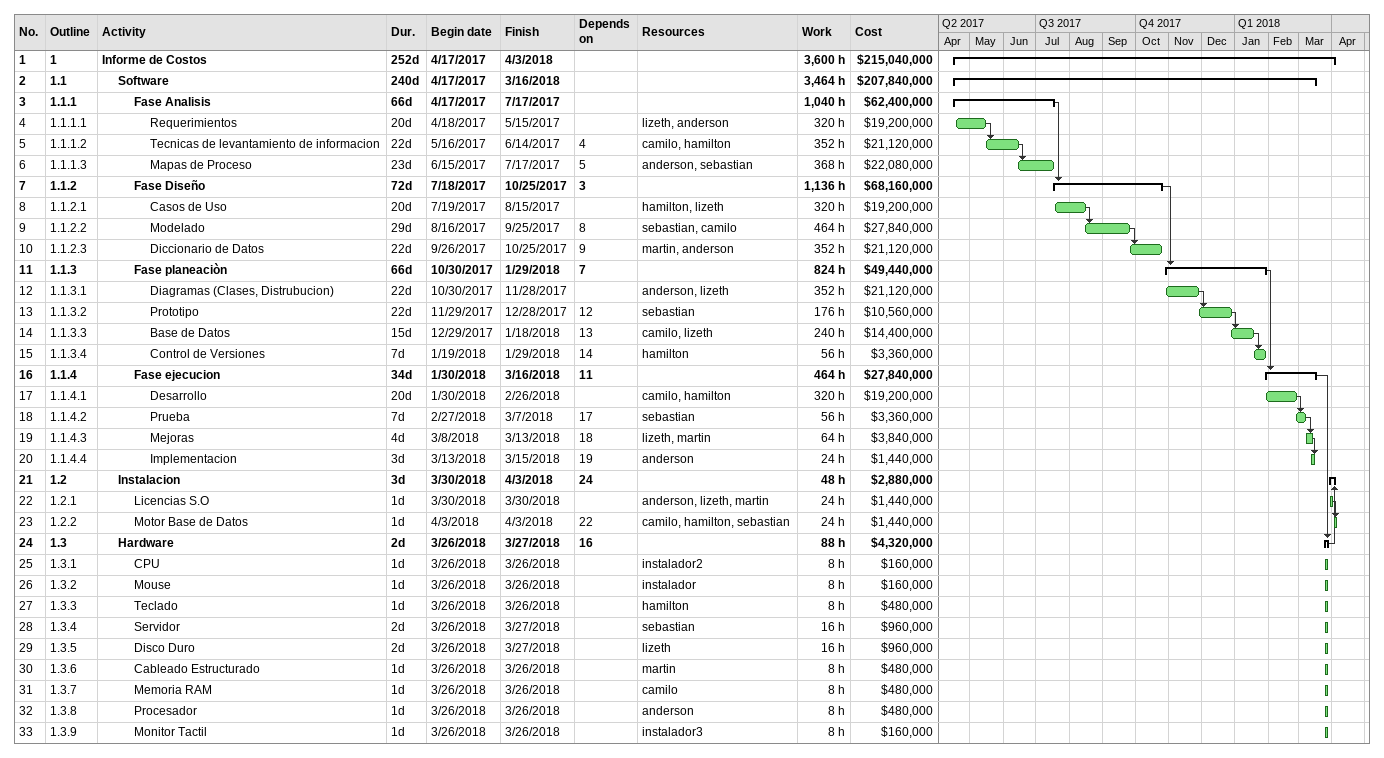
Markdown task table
| ID | WBS | Task | Duration | Start | Finish | Predecessors | Resources | Work (h) | Cost ($) |
|---|---|---|---|---|---|---|---|---|---|
| 1 | 1 | **Informe de Costos** | 252d | 2017-04-17 | 2018-04-03 |  |  | 3600 | 215040000 |
| 2 | 1.1 | **Software** | 240d | 2017-04-17 | 2018-03-16 |  |  | 3464 | 207840000 |
| 3 | 1.1.1 | **Fase Analisis** | 66d | 2017-04-17 | 2017-07-17 |  |  | 1040 | 62400000 |
| 4 | 1.1.1.1 | Requerimientos | 20d | 2017-04-18 | 2017-05-15 |  | lizeth, anderson | 320 | 19200000 |
| 5 | 1.1.1.2 | Tecnicas de levantamiento de informacion | 22d | 2017-05-16 | 2017-06-14 | 4 | camilo, hamilton | 352 | 21120000 |
| 6 | 1.1.1.3 | Mapas de Proceso | 23d | 2017-06-15 | 2017-07-17 | 5 | anderson, sebastian | 368 | 22080000 |
| 7 | 1.1.2 | **Fase Diseño** | 72d | 2017-07-18 | 2017-10-25 | 3 |  | 1136 | 68160000 |
| 8 | 1.1.2.1 | Casos de Uso | 20d | 2017-07-19 | 2017-08-15 |  | hamilton, lizeth | 320 | 19200000 |
| 9 | 1.1.2.2 | Modelado | 29d | 2017-08-16 | 2017-09-25 | 8 | sebastian, camilo | 464 | 27840000 |
| 10 | 1.1.2.3 | Diccionario de Datos | 22d | 2017-09-26 | 2017-10-25 | 9 | martin, anderson | 352 | 21120000 |
| 11 | 1.1.3 | **Fase planeaciòn** | 66d | 2017-10-30 | 2018-01-29 | 7 |  | 824 | 49440000 |
| 12 | 1.1.3.1 | Diagramas (Clases, Distrubucion) | 22d | 2017-10-30 | 2017-11-28 |  | anderson, lizeth | 352 | 21120000 |
| 13 | 1.1.3.2 | Prototipo | 22d | 2017-11-29 | 2017-12-28 | 12 | sebastian | 176 | 10560000 |
| 14 | 1.1.3.3 | Base de Datos | 15d | 2017-12-29 | 2018-01-18 | 13 | camilo, lizeth | 240 | 14400000 |
| 15 | 1.1.3.4 | Control de Versiones | 7d | 2018-01-19 | 2018-01-29 | 14 | hamilton | 56 | 3360000 |
| 16 | 1.1.4 | **Fase ejecucion** | 34d | 2018-01-30 | 2018-03-16 | 11 |  | 464 | 27840000 |
| 17 | 1.1.4.1 | Desarrollo | 20d | 2018-01-30 | 2018-02-26 |  | camilo, hamilton | 320 | 19200000 |
| 18 | 1.1.4.2 | Prueba | 7d | 2018-02-27 | 2018-03-07 | 17 | sebastian | 56 | 3360000 |
| 19 | 1.1.4.3 | Mejoras | 4d | 2018-03-08 | 2018-03-13 | 18 | lizeth, martin | 64 | 3840000 |
| 20 | 1.1.4.4 | Implementacion | 3d | 2018-03-13 | 2018-03-15 | 19 | anderson | 24 | 1440000 |
| 21 | 1.2 | **Instalacion** | 3d | 2018-03-30 | 2018-04-03 | 24 |  | 48 | 2880000 |
| 22 | 1.2.1 | Licencias S.O | 1d | 2018-03-30 | 2018-03-30 |  | anderson, lizeth, martin | 24 | 1440000 |
| 23 | 1.2.2 | Motor Base de Datos | 1d | 2018-04-03 | 2018-04-03 | 22 | camilo, hamilton, sebastian | 24 | 1440000 |
| 24 | 1.3 | **Hardware** | 2d | 2018-03-26 | 2018-03-27 | 16 |  | 88 | 4320000 |
| 25 | 1.3.1 | CPU | 1d | 2018-03-26 | 2018-03-26 |  | instalador2 | 8 | 160000 |
| 26 | 1.3.2 | Mouse | 1d | 2018-03-26 | 2018-03-26 |  | instalador | 8 | 160000 |
| 27 | 1.3.3 | Teclado | 1d | 2018-03-26 | 2018-03-26 |  | hamilton | 8 | 480000 |
| 28 | 1.3.4 | Servidor | 2d | 2018-03-26 | 2018-03-27 |  | sebastian | 16 | 960000 |
| 29 | 1.3.5 | Disco Duro | 2d | 2018-03-26 | 2018-03-27 |  | lizeth | 16 | 960000 |
| 30 | 1.3.6 | Cableado Estructurado | 1d | 2018-03-26 | 2018-03-26 |  | martin | 8 | 480000 |
| 31 | 1.3.7 | Memoria RAM | 1d | 2018-03-26 | 2018-03-26 |  | camilo | 8 | 480000 |
| 32 | 1.3.8 | Procesador | 1d | 2018-03-26 | 2018-03-26 |  | anderson | 8 | 480000 |
| 33 | 1.3.9 | Monitor Tactil | 1d | 2018-03-26 | 2018-03-26 |  | instalador3 | 8 | 160000 |
